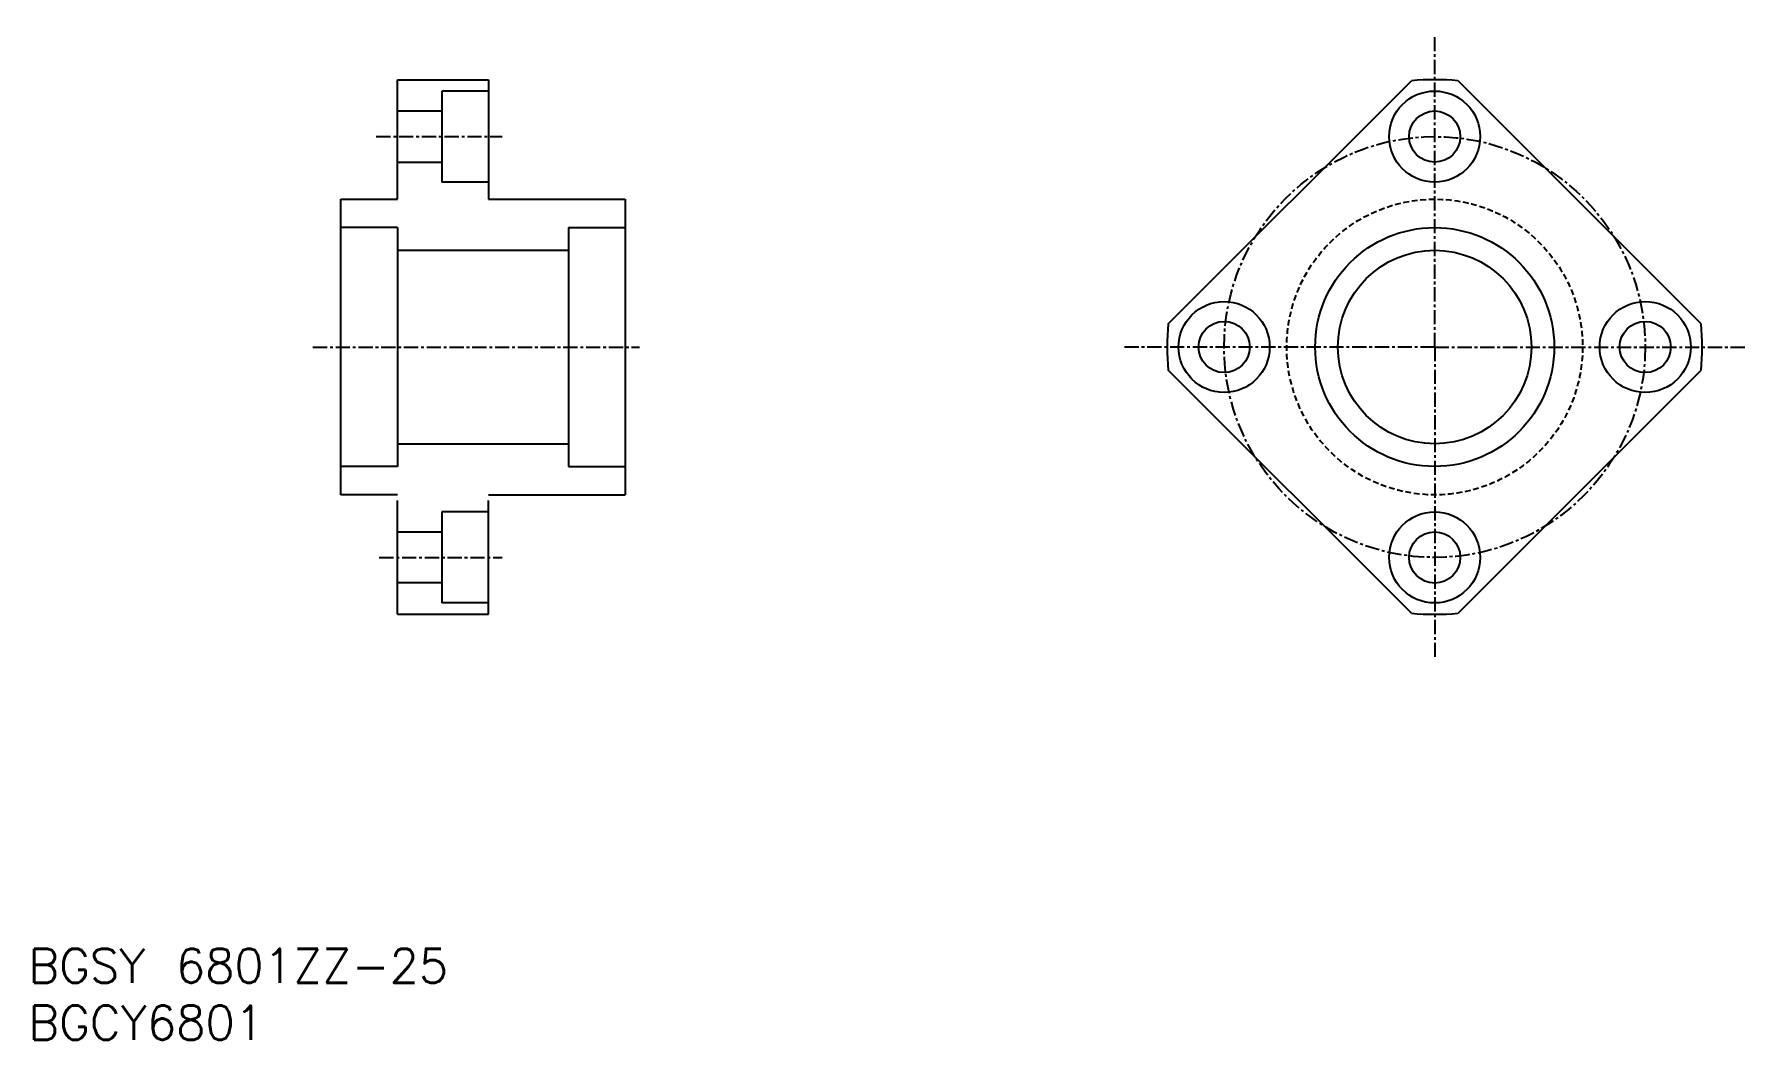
# Model space of a CAD drawing. Extents: x 45 to 196, y 37 to 126.
import ezdxf
from ezdxf.enums import TextEntityAlignment as Align

# ---------------------------------------------------------------- set-up
doc = ezdxf.new("R2010")
doc.units = 0
doc.linetypes.add('CENTER', pattern=[2, 1.25, -0.25, 0.25, -0.25])
doc.linetypes.add('DASHED', pattern=[0.75, 0.5, -0.25])
doc.layers.get('0').update_dxf_attribs({"linetype": 'CONTINUOUS'})
doc.layers.add('CENTER', color=1, linetype='CENTER')
doc.styles.get("Standard").update_dxf_attribs({"font": 'txt.shx', "bigfont": 'extfont.shx'})

msp = doc.modelspace()

# ---------------------------------------------------------------- linework, layer by layer
at = {"color": 7, "linetype": 'CONTINUOUS'}
for p, q in [((77.22, 121.7), (85.22, 121.7)), ((77.22, 111.2), (77.22, 121.7)), ((81.12, 120.7), (81.12, 112.7)), ((85.22, 120.7), (81.12, 120.7)), ((85.22, 121.7), (85.22, 111.2)), ((144.93, 100.24), (166.3, 121.61)), ((191.76, 100.24), (170.39, 121.61)), ((77.22, 118.95), (81.12, 118.95)), ((77.22, 114.45), (81.12, 114.45)), ((85.22, 112.7), (81.12, 112.7)), ((72.22, 111.2), (77.22, 111.2)), ((72.22, 85.2), (72.22, 111.2)), ((85.22, 111.2), (97.22, 111.2)), ((97.22, 111.2), (97.22, 85.2)), ((77.22, 108.7), (72.22, 108.7)), ((77.22, 108.7), (77.22, 87.7)), ((92.22, 108.7), (97.22, 108.7)), ((92.22, 108.7), (92.22, 87.7)), ((77.22, 106.7), (92.22, 106.7)), ((166.3, 74.79), (144.93, 96.15)), ((170.39, 74.79), (191.76, 96.15)), ((77.22, 89.7), (92.22, 89.7)), ((77.22, 87.7), (72.22, 87.7)), ((92.22, 87.7), (97.22, 87.7)), ((77.22, 85.2), (72.22, 85.2)), ((77.22, 74.7), (77.22, 84.7)), ((85.22, 85.2), (97.22, 85.2)), ((85.22, 74.7), (85.22, 84.7)), ((85.22, 83.7), (81.12, 83.7)), ((81.12, 83.7), (81.12, 75.7)), ((77.22, 81.95), (81.12, 81.95)), ((77.22, 77.5), (81.12, 77.5)), ((85.22, 75.7), (81.12, 75.7)), ((77.22, 74.7), (85.22, 74.7))]:
    msp.add_line(p, q, dxfattribs=at)
for centre, radius in [((168.34, 116.7), 4), ((168.34, 116.7), 2.25), ((168.34, 98.2), 10.5), ((168.34, 98.2), 8.5), ((149.84, 98.2), 4), ((186.84, 98.2), 4), ((149.84, 98.2), 2.25), ((186.84, 98.2), 2.25), ((168.34, 79.7), 4), ((168.34, 79.7), 2.25)]:
    msp.add_circle(centre, radius, dxfattribs=at)
at = {"color": 3, "linetype": 'DASHED'}
msp.add_circle((168.34, 98.2), 13, dxfattribs=at)
at = {"color": 7, "linetype": 'CONTINUOUS'}
for start, end in [(85.0078, 94.9922), (175.0078, 184.9922), (355.0078, 4.9922), (265.0078, 274.9922)]:
    msp.add_arc((168.34, 98.2), 23.5, start, end, dxfattribs=at)
at = {"layer": 'CENTER', "color": 1, "linetype": 'CENTER'}
for p, q in [((168.34, 98.2), (168.34, 125.7)), ((75.35, 116.7), (86.4, 116.7)), ((69.78, 98.2), (98.46, 98.2)), ((168.34, 98.2), (140.84, 98.2)), ((168.34, 98.2), (168.34, 70.7)), ((168.34, 98.2), (195.84, 98.2)), ((75.61, 79.7), (86.4, 79.7))]:
    msp.add_line(p, q, dxfattribs=at)
msp.add_circle((168.34, 98.2), 18.5, dxfattribs=at)

# ---------------------------------------------------------------- texts
at = {"color": 7, "linetype": 'CONTINUOUS'}
for s, p in [('BGSY 6801ZZ-25', (44.78, 43.8)), ('BGCY6801', (44.78, 38.8))]:
    msp.add_text(s, height=3, dxfattribs=at).set_placement(p, align=Align.MIDDLE_LEFT)

doc.saveas('drawing.dxf')
